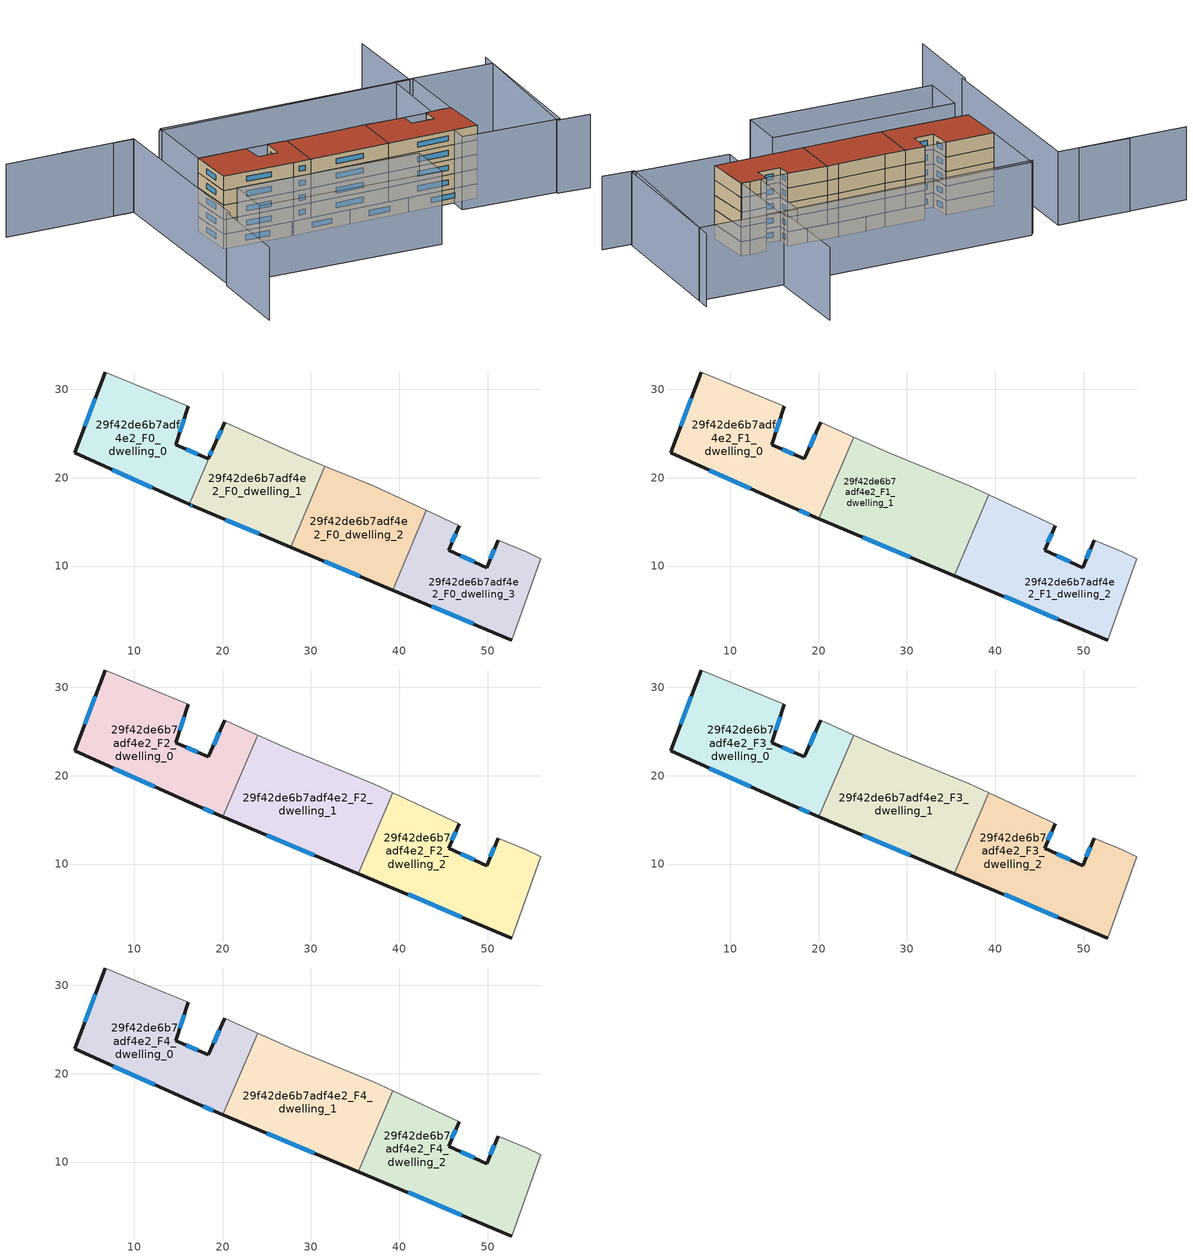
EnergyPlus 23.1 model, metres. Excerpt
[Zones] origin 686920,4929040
29f42de6b7adf4e2_F0_dwelling_0
 floor ground (EU_floor_Construction): 16.12,28.1 14.7,23.73 18.37,22.12 18.98,23.47 16.24,16.96 3.27,22.82 6.74,31.96 z0
 wall outside (EU_wall_Construction): 18.37,22.12 14.7,23.73 16.12,28.1 / 18.37,22.12 18.98,23.47 / 6.74,31.96 3.27,22.82 16.24,16.96 z0:3
 wall adiabatic (EU_wall_Construction): 16.12,28.1 6.74,31.96 z0:3
 wall to 29f42de6b7adf4e2_F0_dwelling_1 (EU_wall_Construction): 16.24,16.96 18.98,23.47 z0:3
 window (EU_Window_Construction): 15.16,25.15 15.66,26.68 / 17.18,22.64 15.89,23.21 / 18.57,22.56 18.78,23.03 / 7.49,20.91 12.02,18.87 / 5.61,28.99 4.4,25.79 z0.98:2.02
29f42de6b7adf4e2_F0_dwelling_1
 floor ground (EU_floor_Construction): 31.59,21.31 27.73,12.13 16.72,16.75 16.24,16.96 18.98,23.47 20.23,26.26 27.94,22.81 z0
 wall outside (EU_wall_Construction): 20.23,26.26 18.98,23.47 / 16.24,16.96 16.72,16.75 27.73,12.13 z0:3
 wall adiabatic (EU_wall_Construction): 31.59,21.31 27.94,22.81 20.23,26.26 z0:3
 wall to 29f42de6b7adf4e2_F0_dwelling_2 (EU_wall_Construction): 27.73,12.13 31.59,21.31 z0:3
 window (EU_Window_Construction): 19.82,25.35 19.39,24.38 / 20.3,15.25 24.15,13.63 / 16.4,16.89 16.57,16.82 z0.98:2.02
29f42de6b7adf4e2_F0_dwelling_2
 floor ground (EU_floor_Construction): 43.07,16.29 39.28,7.28 27.73,12.13 31.59,21.31 37.07,19.07 z0
 wall outside (EU_wall_Construction): 27.73,12.13 39.28,7.28 z0:3
 wall adiabatic (EU_wall_Construction): 43.07,16.29 37.07,19.07 31.59,21.31 z0:3
 wall to 29f42de6b7adf4e2_F0_dwelling_3 (EU_wall_Construction): 39.28,7.28 43.07,16.29 z0:3
 window (EU_Window_Construction): 31.49,10.55 35.53,8.85 z0.98:2.02
29f42de6b7adf4e2_F0_dwelling_3
 floor ground (EU_floor_Construction): 54.36,11.64 56.01,10.85 52.74,1.63 39.28,7.28 43.07,16.29 46.77,14.58 45.57,11.8 49.88,9.82 51.18,12.93 z0
 wall outside (EU_wall_Construction): 51.18,12.93 49.88,9.82 45.57,11.8 46.77,14.58 / 39.28,7.28 52.74,1.63 z0:3
 wall adiabatic (EU_wall_Construction): 52.74,1.63 56.01,10.85 54.36,11.64 51.18,12.93 / 46.77,14.58 43.07,16.29 z0:3
 window (EU_Window_Construction): 45.96,12.7 46.38,13.67 / 48.48,10.46 46.97,11.16 / 50.76,11.92 50.3,10.83 / 43.66,5.44 48.36,3.47 z0.98:2.02
29f42de6b7adf4e2_F1_dwelling_0
 floor to 29f42de6b7adf4e2_F0_dwelling_0 (EU_floor_Construction): 16.12,28.1 14.7,23.73 18.37,22.12 18.97,23.46 16.24,16.96 3.27,22.82 6.74,31.96 z3
 floor to 29f42de6b7adf4e2_F0_dwelling_1 (EU_floor_Construction): 23.97,24.58 20.01,15.37 16.72,16.75 16.24,16.96 18.97,23.46 20.23,26.26 z3
 wall outside (EU_wall_Construction): 20.23,26.26 18.37,22.12 14.7,23.73 16.12,28.1 / 6.74,31.96 3.27,22.82 16.72,16.75 20.01,15.37 z3:6
 wall adiabatic (EU_wall_Construction): 16.12,28.1 6.74,31.96 / 23.97,24.58 20.23,26.26 z3:6
 wall to 29f42de6b7adf4e2_F1_dwelling_1 (EU_wall_Construction): 20.01,15.37 23.97,24.58 z3:6
 window (EU_Window_Construction): 15.16,25.15 15.66,26.68 / 17.18,22.64 15.89,23.21 / 19.63,24.91 18.97,23.47 / 17.79,16.3 18.94,15.82 / 7.64,20.84 12.35,18.72 / 5.61,28.99 4.4,25.79 z3.98:5.02
29f42de6b7adf4e2_F1_dwelling_1
 floor to 29f42de6b7adf4e2_F0_dwelling_1 (EU_floor_Construction): 31.59,21.31 27.73,12.13 20.01,15.37 23.97,24.58 27.94,22.81 z3
 floor to 29f42de6b7adf4e2_F0_dwelling_2 (EU_floor_Construction): 37.07,19.07 39.28,18.04 35.36,8.92 27.73,12.13 31.59,21.31 z3
 wall outside (EU_wall_Construction): 20.01,15.37 35.36,8.92 z3:6
 wall adiabatic (EU_wall_Construction): 39.28,18.04 37.07,19.07 27.94,22.81 23.97,24.58 z3:6
 wall to 29f42de6b7adf4e2_F1_dwelling_2 (EU_wall_Construction): 35.36,8.92 39.28,18.04 z3:6
 window (EU_Window_Construction): 25,13.27 30.37,11.02 z3.98:5.02
29f42de6b7adf4e2_F1_dwelling_2
 floor to 29f42de6b7adf4e2_F0_dwelling_2 (EU_floor_Construction): 43.07,16.29 39.28,7.28 35.36,8.92 39.28,18.04 z3
 floor to 29f42de6b7adf4e2_F0_dwelling_3 (EU_floor_Construction): 54.36,11.64 56.01,10.85 52.74,1.63 39.28,7.28 43.07,16.29 46.77,14.58 45.57,11.8 49.88,9.82 51.18,12.93 z3
 wall outside (EU_wall_Construction): 51.18,12.93 49.88,9.82 45.57,11.8 46.77,14.58 / 35.36,8.92 52.74,1.63 z3:6
 wall adiabatic (EU_wall_Construction): 52.74,1.63 56.01,10.85 54.36,11.64 51.18,12.93 / 46.77,14.58 39.28,18.04 z3:6
 window (EU_Window_Construction): 45.96,12.7 46.38,13.67 / 48.48,10.46 46.97,11.16 / 50.76,11.92 50.3,10.83 / 41.01,6.55 47.09,4 z3.98:5.02
29f42de6b7adf4e2_F2_dwelling_0
 floor to 29f42de6b7adf4e2_F1_dwelling_0 (EU_floor_Construction): 20.23,26.26 23.97,24.58 20.01,15.37 16.72,16.75 3.27,22.82 6.74,31.96 16.12,28.1 14.7,23.73 18.37,22.12 z6
 wall outside (EU_wall_Construction): 20.23,26.26 18.37,22.12 14.7,23.73 16.12,28.1 / 6.74,31.96 3.27,22.82 16.72,16.75 20.01,15.37 z6:9
 wall adiabatic (EU_wall_Construction): 16.12,28.1 6.74,31.96 / 23.97,24.58 20.23,26.26 z6:9
 wall to 29f42de6b7adf4e2_F2_dwelling_1 (EU_wall_Construction): 20.01,15.37 23.97,24.58 z6:9
 window (EU_Window_Construction): 15.16,25.15 15.66,26.68 / 17.18,22.64 15.89,23.21 / 19.63,24.91 18.97,23.47 / 17.79,16.3 18.94,15.82 / 7.64,20.84 12.35,18.72 / 5.61,28.99 4.4,25.79 z6.98:8.02
29f42de6b7adf4e2_F2_dwelling_1
 floor to 29f42de6b7adf4e2_F1_dwelling_1 (EU_floor_Construction): 37.07,19.07 39.28,18.04 35.36,8.92 20.01,15.37 23.97,24.58 27.94,22.81 z6
 wall outside (EU_wall_Construction): 20.01,15.37 35.36,8.92 z6:9
 wall adiabatic (EU_wall_Construction): 39.28,18.04 37.07,19.07 27.94,22.81 23.97,24.58 z6:9
 wall to 29f42de6b7adf4e2_F2_dwelling_2 (EU_wall_Construction): 35.36,8.92 39.28,18.04 z6:9
 window (EU_Window_Construction): 25,13.27 30.37,11.02 z6.98:8.02
29f42de6b7adf4e2_F2_dwelling_2
 floor to 29f42de6b7adf4e2_F1_dwelling_2 (EU_floor_Construction): 54.36,11.64 56.01,10.85 52.74,1.63 35.36,8.92 39.28,18.04 46.77,14.58 45.57,11.8 49.88,9.82 51.18,12.93 z6
 wall outside (EU_wall_Construction): 51.18,12.93 49.88,9.82 45.57,11.8 46.77,14.58 / 35.36,8.92 52.74,1.63 z6:9
 wall adiabatic (EU_wall_Construction): 52.74,1.63 56.01,10.85 54.36,11.64 51.18,12.93 / 46.77,14.58 39.28,18.04 z6:9
 window (EU_Window_Construction): 45.96,12.7 46.38,13.67 / 48.48,10.46 46.97,11.16 / 50.76,11.92 50.3,10.83 / 41.01,6.55 47.09,4 z6.98:8.02
29f42de6b7adf4e2_F3_dwelling_0
 floor to 29f42de6b7adf4e2_F2_dwelling_0 (EU_floor_Construction): 20.23,26.26 23.97,24.58 20.01,15.37 16.72,16.75 3.27,22.82 6.74,31.96 16.12,28.1 14.7,23.73 18.37,22.12 z9
 wall outside (EU_wall_Construction): 20.23,26.26 18.37,22.12 14.7,23.73 16.12,28.1 / 6.74,31.96 3.27,22.82 16.72,16.75 20.01,15.37 z9:12
 wall adiabatic (EU_wall_Construction): 16.12,28.1 6.74,31.96 / 23.97,24.58 20.23,26.26 z9:12
 wall to 29f42de6b7adf4e2_F3_dwelling_1 (EU_wall_Construction): 20.01,15.37 23.97,24.58 z9:12
 window (EU_Window_Construction): 15.16,25.15 15.66,26.68 / 17.18,22.64 15.89,23.21 / 19.63,24.91 18.97,23.47 / 17.79,16.3 18.94,15.82 / 7.64,20.84 12.35,18.72 / 5.61,28.99 4.4,25.79 z9.98:11.02
29f42de6b7adf4e2_F3_dwelling_1
 floor to 29f42de6b7adf4e2_F2_dwelling_1 (EU_floor_Construction): 37.07,19.07 39.28,18.04 35.36,8.92 20.01,15.37 23.97,24.58 27.94,22.81 z9
 wall outside (EU_wall_Construction): 20.01,15.37 35.36,8.92 z9:12
 wall adiabatic (EU_wall_Construction): 39.28,18.04 37.07,19.07 27.94,22.81 23.97,24.58 z9:12
 wall to 29f42de6b7adf4e2_F3_dwelling_2 (EU_wall_Construction): 35.36,8.92 39.28,18.04 z9:12
 window (EU_Window_Construction): 25,13.27 30.37,11.02 z9.98:11.02
29f42de6b7adf4e2_F3_dwelling_2
 floor to 29f42de6b7adf4e2_F2_dwelling_2 (EU_floor_Construction): 54.36,11.64 56.01,10.85 52.74,1.63 35.36,8.92 39.28,18.04 46.77,14.58 45.57,11.8 49.88,9.82 51.18,12.93 z9
 wall outside (EU_wall_Construction): 51.18,12.93 49.88,9.82 45.57,11.8 46.77,14.58 / 35.36,8.92 52.74,1.63 z9:12
 wall adiabatic (EU_wall_Construction): 52.74,1.63 56.01,10.85 54.36,11.64 51.18,12.93 / 46.77,14.58 39.28,18.04 z9:12
 window (EU_Window_Construction): 45.96,12.7 46.38,13.67 / 48.48,10.46 46.97,11.16 / 50.76,11.92 50.3,10.83 / 41.01,6.55 47.09,4 z9.98:11.02
29f42de6b7adf4e2_F4_dwelling_0
 floor to 29f42de6b7adf4e2_F3_dwelling_0 (EU_floor_Construction): 20.23,26.26 23.97,24.58 20.01,15.37 16.72,16.75 3.27,22.82 6.74,31.96 16.12,28.1 14.7,23.73 18.37,22.12 z12
 wall outside (EU_wall_Construction): 20.23,26.26 18.37,22.12 14.7,23.73 16.12,28.1 / 6.74,31.96 3.27,22.82 16.72,16.75 20.01,15.37 z12:15
 wall adiabatic (EU_wall_Construction): 16.12,28.1 6.74,31.96 / 23.97,24.58 20.23,26.26 z12:15
 wall to 29f42de6b7adf4e2_F4_dwelling_1 (EU_wall_Construction): 20.01,15.37 23.97,24.58 z12:15
 window (EU_Window_Construction): 15.16,25.15 15.66,26.68 / 17.18,22.64 15.89,23.21 / 19.63,24.91 18.97,23.47 / 17.79,16.3 18.94,15.82 / 7.64,20.84 12.35,18.72 / 5.61,28.99 4.4,25.79 z12.98:14.02
 roof outside (EU_roof_Construction): 20.01,15.37 23.97,24.58 20.23,26.26 18.37,22.12 14.7,23.73 16.12,28.1 6.74,31.96 3.27,22.82 16.72,16.75 z15
29f42de6b7adf4e2_F4_dwelling_1
 floor to 29f42de6b7adf4e2_F3_dwelling_1 (EU_floor_Construction): 37.07,19.07 39.28,18.04 35.36,8.92 20.01,15.37 23.97,24.58 27.94,22.81 z12
 wall outside (EU_wall_Construction): 20.01,15.37 35.36,8.92 z12:15
 wall adiabatic (EU_wall_Construction): 39.28,18.04 37.07,19.07 27.94,22.81 23.97,24.58 z12:15
 wall to 29f42de6b7adf4e2_F4_dwelling_2 (EU_wall_Construction): 35.36,8.92 39.28,18.04 z12:15
 window (EU_Window_Construction): 25,13.27 30.37,11.02 z12.98:14.02
 roof outside (EU_roof_Construction): 35.36,8.92 39.28,18.04 37.07,19.07 27.94,22.81 23.97,24.58 20.01,15.37 z15
29f42de6b7adf4e2_F4_dwelling_2
 floor to 29f42de6b7adf4e2_F3_dwelling_2 (EU_floor_Construction): 54.36,11.64 56.01,10.85 52.74,1.63 35.36,8.92 39.28,18.04 46.77,14.58 45.57,11.8 49.88,9.82 51.18,12.93 z12
 wall outside (EU_wall_Construction): 51.18,12.93 49.88,9.82 45.57,11.8 46.77,14.58 / 35.36,8.92 52.74,1.63 z12:15
 wall adiabatic (EU_wall_Construction): 52.74,1.63 56.01,10.85 54.36,11.64 51.18,12.93 / 46.77,14.58 39.28,18.04 z12:15
 window (EU_Window_Construction): 45.96,12.7 46.38,13.67 / 48.48,10.46 46.97,11.16 / 50.76,11.92 50.3,10.83 / 41.01,6.55 47.09,4 z12.98:14.02
 roof outside (EU_roof_Construction): 52.74,1.63 56.01,10.85 54.36,11.64 51.18,12.93 49.88,9.82 45.57,11.8 46.77,14.58 39.28,18.04 35.36,8.92 z15
shading: 70.32,-11.49 64.25,-8.46 / 64.25,-8.46 79.11,21.34 / -10.02,11.13 -17.7,-5.71 / -18.72,58.09 6.18,47.31 / 6.18,47.31 -9.71,10.58 / 69.07,43.46 61.39,25.41 / 61.39,25.41 12.36,46.27 / 6,47.31 -7.63,53.49 / 31.33,-7.38 -3.42,8.44 / -3.42,8.44 0.61,17.29 / 0.61,17.29 35.36,1.46 / 35.36,1.46 31.33,-7.38 / 77.65,18.42 65.25,-8.41 / 65.25,-8.41 46.6,0.21 / 46.6,0.21 59,27.04 / 59,27.04 77.65,18.42 / 55.91,10.61 6.74,31.96 / 6.74,31.96 13.13,46.68 / 13.13,46.68 62.3,25.33 / 62.3,25.33 55.91,10.61 z0:15
[Building]
EU S2 Campaign: North Axis=0; Terrain=City; Solar Distribution=FullExterior
[Site:Location]
Bologna: Latitude=44.5; Longitude=11.25; Time Zone=1; Elevation=37
[SizingPeriod:WeatherFileDays]
AnnualSizingPeriod: Begin Month=1; Begin Day of Month=1; End Month=12; End Day of Month=31; Day of Week for Start Day=Monday; Use Weather File Daylight Saving Period=No; Use Weather File Rain and Snow Indicators=No
[MATERIAL]
EU_InternalMass_Material: Roughness=MediumRough; Thickness=0.1; Conductivity=1; Density=1800; Specific Heat=900; Thermal Absorptance=0.9; Solar Absorptance=0.7; Visible Absorptance=0.7
[MATERIAL:NOMASS] Roughness=MediumRough; Thermal Absorptance=0.9; Solar Absorptance=0.7; Visible Absorptance=0.7
Name | Thermal Resistance
EU_wall_NoMass | 0.905828
EU_roof_NoMass | 0.37593
EU_floor_NoMass | 0.67114
[WINDOWMATERIAL:SIMPLEGLAZINGSYSTEM]
EU_Window_SimpleGlazing: UFactor=4.52486; Solar Heat Gain Coefficient=0.85; Visible Transmittance=0.85
[CONSTRUCTION]
EU_wall_Construction: EU_wall_NoMass
EU_roof_Construction: EU_roof_NoMass
EU_floor_Construction: EU_floor_NoMass
EU_InternalMass_Construction: EU_InternalMass_Material
EU_Window_Construction: EU_Window_SimpleGlazing
[ZONE] Type=1; Multiplier=1; Ceiling Height=autocalculate; Floor Area=autocalculate; Part of Total Floor Area=Yes
Name | Volume
29f42de6b7adf4e2_F0_dwelling_0; 29f42de6b7adf4e2_F0_dwelling_2 | 373.666
29f42de6b7adf4e2_F1_dwelling_0 | 498.204
29f42de6b7adf4e2_F2_dwelling_0; 29f42de6b7adf4e2_F3_dwelling_0; 29f42de6b7adf4e2_F4_dwelling_0 | 498.207
29f42de6b7adf4e2_F0_dwelling_1 | 373.69
29f42de6b7adf4e2_F1_dwelling_1 | 498.233
29f42de6b7adf4e2_F2_dwelling_1; 29f42de6b7adf4e2_F3_dwelling_1; 29f42de6b7adf4e2_F4_dwelling_1 | 498.232
29f42de6b7adf4e2_F1_dwelling_2 | 498.224
29f42de6b7adf4e2_F2_dwelling_2; 29f42de6b7adf4e2_F3_dwelling_2; 29f42de6b7adf4e2_F4_dwelling_2 | 498.225
29f42de6b7adf4e2_F0_dwelling_3 | 373.682
[INTERNALMASS] Construction=EU_InternalMass_Construction
Name | Zone or ZoneList | Surface Area
29f42de6b7adf4e2_F0_dwelling_0_EU_InternalMass | 29f42de6b7adf4e2_F0_dwelling_0 | 124.555
29f42de6b7adf4e2_F0_dwelling_1_EU_InternalMass | 29f42de6b7adf4e2_F0_dwelling_1 | 124.564
29f42de6b7adf4e2_F0_dwelling_2_EU_InternalMass | 29f42de6b7adf4e2_F0_dwelling_2 | 124.555
29f42de6b7adf4e2_F0_dwelling_3_EU_InternalMass | 29f42de6b7adf4e2_F0_dwelling_3 | 124.561
29f42de6b7adf4e2_F1_dwelling_0_EU_InternalMass | 29f42de6b7adf4e2_F1_dwelling_0 | 166.069
29f42de6b7adf4e2_F1_dwelling_1_EU_InternalMass | 29f42de6b7adf4e2_F1_dwelling_1 | 166.078
29f42de6b7adf4e2_F1_dwelling_2_EU_InternalMass | 29f42de6b7adf4e2_F1_dwelling_2 | 166.075
29f42de6b7adf4e2_F2_dwelling_0_EU_InternalMass | 29f42de6b7adf4e2_F2_dwelling_0 | 166.069
29f42de6b7adf4e2_F2_dwelling_1_EU_InternalMass | 29f42de6b7adf4e2_F2_dwelling_1 | 166.078
29f42de6b7adf4e2_F2_dwelling_2_EU_InternalMass | 29f42de6b7adf4e2_F2_dwelling_2 | 166.075
29f42de6b7adf4e2_F3_dwelling_0_EU_InternalMass | 29f42de6b7adf4e2_F3_dwelling_0 | 166.069
29f42de6b7adf4e2_F3_dwelling_1_EU_InternalMass | 29f42de6b7adf4e2_F3_dwelling_1 | 166.078
29f42de6b7adf4e2_F3_dwelling_2_EU_InternalMass | 29f42de6b7adf4e2_F3_dwelling_2 | 166.075
29f42de6b7adf4e2_F4_dwelling_0_EU_InternalMass | 29f42de6b7adf4e2_F4_dwelling_0 | 166.069
29f42de6b7adf4e2_F4_dwelling_1_EU_InternalMass | 29f42de6b7adf4e2_F4_dwelling_1 | 166.078
29f42de6b7adf4e2_F4_dwelling_2_EU_InternalMass | 29f42de6b7adf4e2_F4_dwelling_2 | 166.075
[OTHEREQUIPMENT] Fuel Type=Electricity; Design Level Calculation Method=Watts/Area; Power per Zone Floor Area=1; Fraction Latent=0; Fraction Radiant=0; Fraction Lost=0; Carbon Dioxide Generation Rate=0; EndUse Subcategory=EU_Step8_InternalGains
Name | Zone or ZoneList or Space or SpaceList | Schedule
EU_Step8_InternalGain_29f42de6b7adf4e2_F0_dwelling_0_f000 | 29f42de6b7adf4e2_F0_dwelling_0 | EU_Step8_GainSchedule_29f42de6b7adf4e2_F0_dwelling_0_f000
EU_Step8_InternalGain_29f42de6b7adf4e2_F0_dwelling_1_f000 | 29f42de6b7adf4e2_F0_dwelling_1 | EU_Step8_GainSchedule_29f42de6b7adf4e2_F0_dwelling_1_f000
EU_Step8_InternalGain_29f42de6b7adf4e2_F0_dwelling_2_f000 | 29f42de6b7adf4e2_F0_dwelling_2 | EU_Step8_GainSchedule_29f42de6b7adf4e2_F0_dwelling_2_f000
EU_Step8_InternalGain_29f42de6b7adf4e2_F0_dwelling_3_f000 | 29f42de6b7adf4e2_F0_dwelling_3 | EU_Step8_GainSchedule_29f42de6b7adf4e2_F0_dwelling_3_f000
EU_Step8_InternalGain_29f42de6b7adf4e2_F1_dwelling_0_f000 | 29f42de6b7adf4e2_F1_dwelling_0 | EU_Step8_GainSchedule_29f42de6b7adf4e2_F1_dwelling_0_f000
EU_Step8_InternalGain_29f42de6b7adf4e2_F1_dwelling_1_f000 | 29f42de6b7adf4e2_F1_dwelling_1 | EU_Step8_GainSchedule_29f42de6b7adf4e2_F1_dwelling_1_f000
EU_Step8_InternalGain_29f42de6b7adf4e2_F1_dwelling_2_f000 | 29f42de6b7adf4e2_F1_dwelling_2 | EU_Step8_GainSchedule_29f42de6b7adf4e2_F1_dwelling_2_f000
EU_Step8_InternalGain_29f42de6b7adf4e2_F2_dwelling_0_f000 | 29f42de6b7adf4e2_F2_dwelling_0 | EU_Step8_GainSchedule_29f42de6b7adf4e2_F2_dwelling_0_f000
EU_Step8_InternalGain_29f42de6b7adf4e2_F2_dwelling_1_f000 | 29f42de6b7adf4e2_F2_dwelling_1 | EU_Step8_GainSchedule_29f42de6b7adf4e2_F2_dwelling_1_f000
EU_Step8_InternalGain_29f42de6b7adf4e2_F2_dwelling_2_f000 | 29f42de6b7adf4e2_F2_dwelling_2 | EU_Step8_GainSchedule_29f42de6b7adf4e2_F2_dwelling_2_f000
EU_Step8_InternalGain_29f42de6b7adf4e2_F3_dwelling_0_f000 | 29f42de6b7adf4e2_F3_dwelling_0 | EU_Step8_GainSchedule_29f42de6b7adf4e2_F3_dwelling_0_f000
EU_Step8_InternalGain_29f42de6b7adf4e2_F3_dwelling_1_f000 | 29f42de6b7adf4e2_F3_dwelling_1 | EU_Step8_GainSchedule_29f42de6b7adf4e2_F3_dwelling_1_f000
EU_Step8_InternalGain_29f42de6b7adf4e2_F3_dwelling_2_f000 | 29f42de6b7adf4e2_F3_dwelling_2 | EU_Step8_GainSchedule_29f42de6b7adf4e2_F3_dwelling_2_f000
EU_Step8_InternalGain_29f42de6b7adf4e2_F4_dwelling_0_f000 | 29f42de6b7adf4e2_F4_dwelling_0 | EU_Step8_GainSchedule_29f42de6b7adf4e2_F4_dwelling_0_f000
EU_Step8_InternalGain_29f42de6b7adf4e2_F4_dwelling_1_f000 | 29f42de6b7adf4e2_F4_dwelling_1 | EU_Step8_GainSchedule_29f42de6b7adf4e2_F4_dwelling_1_f000
EU_Step8_InternalGain_29f42de6b7adf4e2_F4_dwelling_2_f000 | 29f42de6b7adf4e2_F4_dwelling_2 | EU_Step8_GainSchedule_29f42de6b7adf4e2_F4_dwelling_2_f000
[ZONEVENTILATION:DESIGNFLOWRATE] Schedule=EU_AlwaysOn; Design Flow Rate Calculation Method=AirChanges/Hour; Air Changes per Hour=0.73129; Ventilation Type=Natural; Fan Pressure Rise=0; Fan Total Efficiency=1; Constant Term Coefficient=1; Temperature Term Coefficient=0; Velocity Term Coefficient=0; Velocity Squared Term Coefficient=0; Minimum Indoor Temperature=-100; Maximum Indoor Temperature=100; Delta Temperature=-100; Minimum Outdoor Temperature=-100; Maximum Outdoor Temperature=100; Maximum Wind Speed=40
Name | Zone or ZoneList or Space or SpaceList
EU_ConstantAir_29f42de6b7adf4e2_F0_dwelling_0 | 29f42de6b7adf4e2_F0_dwelling_0
EU_ConstantAir_29f42de6b7adf4e2_F0_dwelling_1 | 29f42de6b7adf4e2_F0_dwelling_1
EU_ConstantAir_29f42de6b7adf4e2_F0_dwelling_2 | 29f42de6b7adf4e2_F0_dwelling_2
EU_ConstantAir_29f42de6b7adf4e2_F0_dwelling_3 | 29f42de6b7adf4e2_F0_dwelling_3
EU_ConstantAir_29f42de6b7adf4e2_F1_dwelling_0 | 29f42de6b7adf4e2_F1_dwelling_0
EU_ConstantAir_29f42de6b7adf4e2_F1_dwelling_1 | 29f42de6b7adf4e2_F1_dwelling_1
EU_ConstantAir_29f42de6b7adf4e2_F1_dwelling_2 | 29f42de6b7adf4e2_F1_dwelling_2
EU_ConstantAir_29f42de6b7adf4e2_F2_dwelling_0 | 29f42de6b7adf4e2_F2_dwelling_0
EU_ConstantAir_29f42de6b7adf4e2_F2_dwelling_1 | 29f42de6b7adf4e2_F2_dwelling_1
EU_ConstantAir_29f42de6b7adf4e2_F2_dwelling_2 | 29f42de6b7adf4e2_F2_dwelling_2
EU_ConstantAir_29f42de6b7adf4e2_F3_dwelling_0 | 29f42de6b7adf4e2_F3_dwelling_0
EU_ConstantAir_29f42de6b7adf4e2_F3_dwelling_1 | 29f42de6b7adf4e2_F3_dwelling_1
EU_ConstantAir_29f42de6b7adf4e2_F3_dwelling_2 | 29f42de6b7adf4e2_F3_dwelling_2
EU_ConstantAir_29f42de6b7adf4e2_F4_dwelling_0 | 29f42de6b7adf4e2_F4_dwelling_0
EU_ConstantAir_29f42de6b7adf4e2_F4_dwelling_1 | 29f42de6b7adf4e2_F4_dwelling_1
EU_ConstantAir_29f42de6b7adf4e2_F4_dwelling_2 | 29f42de6b7adf4e2_F4_dwelling_2
[HVACTEMPLATE:THERMOSTAT] Constant Heating Setpoint=20; Constant Cooling Setpoint=50
EU_HeatOnly_29f42de6b7adf4e2_F0_dwelling_0; EU_HeatOnly_29f42de6b7adf4e2_F0_dwelling_1; EU_HeatOnly_29f42de6b7adf4e2_F0_dwelling_2; EU_HeatOnly_29f42de6b7adf4e2_F0_dwelling_3; EU_HeatOnly_29f42de6b7adf4e2_F1_dwelling_0; EU_HeatOnly_29f42de6b7adf4e2_F1_dwelling_1; EU_HeatOnly_29f42de6b7adf4e2_F1_dwelling_2; EU_HeatOnly_29f42de6b7adf4e2_F2_dwelling_0; EU_HeatOnly_29f42de6b7adf4e2_F2_dwelling_1; EU_HeatOnly_29f42de6b7adf4e2_F2_dwelling_2; EU_HeatOnly_29f42de6b7adf4e2_F3_dwelling_0; EU_HeatOnly_29f42de6b7adf4e2_F3_dwelling_1; EU_HeatOnly_29f42de6b7adf4e2_F3_dwelling_2; EU_HeatOnly_29f42de6b7adf4e2_F4_dwelling_0; EU_HeatOnly_29f42de6b7adf4e2_F4_dwelling_1; EU_HeatOnly_29f42de6b7adf4e2_F4_dwelling_2
[HVACTEMPLATE:ZONE:IDEALLOADSAIRSYSTEM] System Availability Schedule=EU_AlwaysOn; Maximum Heating Supply Air Temperature=50; Minimum Cooling Supply Air Temperature=13; Maximum Heating Supply Air Humidity Ratio=0.0156; Minimum Cooling Supply Air Humidity Ratio=0.0077; Heating Limit=NoLimit; Cooling Limit=NoLimit; Heating Availability Schedule=EU_AlwaysOn; Cooling Availability Schedule=EU_CoolingOff; Dehumidification Control Type=ConstantSensibleHeatRatio; Cooling Sensible Heat Ratio=0.7; Dehumidification Setpoint=60; Humidification Control Type=None; Humidification Setpoint=30; Outdoor Air Method=None; Outdoor Air Flow Rate per Person=0.00944; Outdoor Air Flow Rate per Zone Floor Area=0; Outdoor Air Flow Rate per Zone=0; Demand Controlled Ventilation Type=None; Outdoor Air Economizer Type=NoEconomizer; Heat Recovery Type=None; Sensible Heat Recovery Effectiveness=0.7; Latent Heat Recovery Effectiveness=0.65
Name | Template Thermostat
29f42de6b7adf4e2_F0_dwelling_0 | EU_HeatOnly_29f42de6b7adf4e2_F0_dwelling_0
29f42de6b7adf4e2_F0_dwelling_1 | EU_HeatOnly_29f42de6b7adf4e2_F0_dwelling_1
29f42de6b7adf4e2_F0_dwelling_2 | EU_HeatOnly_29f42de6b7adf4e2_F0_dwelling_2
29f42de6b7adf4e2_F0_dwelling_3 | EU_HeatOnly_29f42de6b7adf4e2_F0_dwelling_3
29f42de6b7adf4e2_F1_dwelling_0 | EU_HeatOnly_29f42de6b7adf4e2_F1_dwelling_0
29f42de6b7adf4e2_F1_dwelling_1 | EU_HeatOnly_29f42de6b7adf4e2_F1_dwelling_1
29f42de6b7adf4e2_F1_dwelling_2 | EU_HeatOnly_29f42de6b7adf4e2_F1_dwelling_2
29f42de6b7adf4e2_F2_dwelling_0 | EU_HeatOnly_29f42de6b7adf4e2_F2_dwelling_0
29f42de6b7adf4e2_F2_dwelling_1 | EU_HeatOnly_29f42de6b7adf4e2_F2_dwelling_1
29f42de6b7adf4e2_F2_dwelling_2 | EU_HeatOnly_29f42de6b7adf4e2_F2_dwelling_2
29f42de6b7adf4e2_F3_dwelling_0 | EU_HeatOnly_29f42de6b7adf4e2_F3_dwelling_0
29f42de6b7adf4e2_F3_dwelling_1 | EU_HeatOnly_29f42de6b7adf4e2_F3_dwelling_1
29f42de6b7adf4e2_F3_dwelling_2 | EU_HeatOnly_29f42de6b7adf4e2_F3_dwelling_2
29f42de6b7adf4e2_F4_dwelling_0 | EU_HeatOnly_29f42de6b7adf4e2_F4_dwelling_0
29f42de6b7adf4e2_F4_dwelling_1 | EU_HeatOnly_29f42de6b7adf4e2_F4_dwelling_1
29f42de6b7adf4e2_F4_dwelling_2 | EU_HeatOnly_29f42de6b7adf4e2_F4_dwelling_2
[SIZING:ZONE] Zone Cooling Design Supply Air Temperature Input Method=SupplyAirTemperature; Zone Cooling Design Supply Air Temperature=13; Zone Heating Design Supply Air Temperature Input Method=SupplyAirTemperature; Zone Heating Design Supply Air Temperature=50; Zone Cooling Design Supply Air Humidity Ratio=0.008; Zone Heating Design Supply Air Humidity Ratio=0.008; Cooling Design Air Flow Method=DesignDay; Cooling Design Air Flow Rate=0; Cooling Minimum Air Flow per Zone Floor Area=0.000762; Cooling Minimum Air Flow=0; Cooling Minimum Air Flow Fraction=0.2; Heating Design Air Flow Method=DesignDay; Heating Design Air Flow Rate=0; Heating Maximum Air Flow per Zone Floor Area=0.002032; Heating Maximum Air Flow=0.141576; Heating Maximum Air Flow Fraction=0.3; Account for Dedicated Outdoor Air System=No; Dedicated Outdoor Air System Control Strategy=NeutralSupplyAir; Dedicated Outdoor Air Low Setpoint Temperature for Design=autosize; Dedicated Outdoor Air High Setpoint Temperature for Design=autosize; Zone Load Sizing Method=Sensible Load Only No Latent Load; Zone Latent Cooling Design Supply Air Humidity Ratio Input Method=HumidityRatioDifference; Zone Cooling Design Supply Air Humidity Ratio Difference=0.005; Zone Latent Heating Design Supply Air Humidity Ratio Input Method=HumidityRatioDifference; Zone Humidification Design Supply Air Humidity Ratio Difference=0.005
29f42de6b7adf4e2_F0_dwelling_0; 29f42de6b7adf4e2_F0_dwelling_1; 29f42de6b7adf4e2_F0_dwelling_2; 29f42de6b7adf4e2_F0_dwelling_3; 29f42de6b7adf4e2_F1_dwelling_0; 29f42de6b7adf4e2_F1_dwelling_1; 29f42de6b7adf4e2_F1_dwelling_2; 29f42de6b7adf4e2_F2_dwelling_0; 29f42de6b7adf4e2_F2_dwelling_1; 29f42de6b7adf4e2_F2_dwelling_2; 29f42de6b7adf4e2_F3_dwelling_0; 29f42de6b7adf4e2_F3_dwelling_1; 29f42de6b7adf4e2_F3_dwelling_2; 29f42de6b7adf4e2_F4_dwelling_0; 29f42de6b7adf4e2_F4_dwelling_1; 29f42de6b7adf4e2_F4_dwelling_2
[SCHEDULE:CONSTANT]
Name | Hourly Value
EU_AlwaysOn | 1
EU_CoolingOff | 0
[SCHEDULE:FILE] Column Number=1; Rows to Skip at Top=0; Number of Hours of Data=8760; Column Separator=Comma; Interpolate to Timestep=No; Minutes per Item=60; Adjust Schedule for Daylight Savings=Yes
Name | File
EU_Step8_GainSchedule_29f42de6b7adf4e2_F0_dwelling_0_f000 | ../../schedules/29f42de6b7adf4e2/29f42de6b7adf4e2_F0_dwelling_0_f000_gain.csv
EU_Step8_GainSchedule_29f42de6b7adf4e2_F0_dwelling_1_f000 | ../../schedules/29f42de6b7adf4e2/29f42de6b7adf4e2_F0_dwelling_1_f000_gain.csv
EU_Step8_GainSchedule_29f42de6b7adf4e2_F0_dwelling_2_f000 | ../../schedules/29f42de6b7adf4e2/29f42de6b7adf4e2_F0_dwelling_2_f000_gain.csv
EU_Step8_GainSchedule_29f42de6b7adf4e2_F0_dwelling_3_f000 | ../../schedules/29f42de6b7adf4e2/29f42de6b7adf4e2_F0_dwelling_3_f000_gain.csv
EU_Step8_GainSchedule_29f42de6b7adf4e2_F1_dwelling_0_f000 | ../../schedules/29f42de6b7adf4e2/29f42de6b7adf4e2_F1_dwelling_0_f000_gain.csv
EU_Step8_GainSchedule_29f42de6b7adf4e2_F1_dwelling_1_f000 | ../../schedules/29f42de6b7adf4e2/29f42de6b7adf4e2_F1_dwelling_1_f000_gain.csv
EU_Step8_GainSchedule_29f42de6b7adf4e2_F1_dwelling_2_f000 | ../../schedules/29f42de6b7adf4e2/29f42de6b7adf4e2_F1_dwelling_2_f000_gain.csv
EU_Step8_GainSchedule_29f42de6b7adf4e2_F2_dwelling_0_f000 | ../../schedules/29f42de6b7adf4e2/29f42de6b7adf4e2_F2_dwelling_0_f000_gain.csv
EU_Step8_GainSchedule_29f42de6b7adf4e2_F2_dwelling_1_f000 | ../../schedules/29f42de6b7adf4e2/29f42de6b7adf4e2_F2_dwelling_1_f000_gain.csv
EU_Step8_GainSchedule_29f42de6b7adf4e2_F2_dwelling_2_f000 | ../../schedules/29f42de6b7adf4e2/29f42de6b7adf4e2_F2_dwelling_2_f000_gain.csv
EU_Step8_GainSchedule_29f42de6b7adf4e2_F3_dwelling_0_f000 | ../../schedules/29f42de6b7adf4e2/29f42de6b7adf4e2_F3_dwelling_0_f000_gain.csv
EU_Step8_GainSchedule_29f42de6b7adf4e2_F3_dwelling_1_f000 | ../../schedules/29f42de6b7adf4e2/29f42de6b7adf4e2_F3_dwelling_1_f000_gain.csv
EU_Step8_GainSchedule_29f42de6b7adf4e2_F3_dwelling_2_f000 | ../../schedules/29f42de6b7adf4e2/29f42de6b7adf4e2_F3_dwelling_2_f000_gain.csv
EU_Step8_GainSchedule_29f42de6b7adf4e2_F4_dwelling_0_f000 | ../../schedules/29f42de6b7adf4e2/29f42de6b7adf4e2_F4_dwelling_0_f000_gain.csv
EU_Step8_GainSchedule_29f42de6b7adf4e2_F4_dwelling_1_f000 | ../../schedules/29f42de6b7adf4e2/29f42de6b7adf4e2_F4_dwelling_1_f000_gain.csv
EU_Step8_GainSchedule_29f42de6b7adf4e2_F4_dwelling_2_f000 | ../../schedules/29f42de6b7adf4e2/29f42de6b7adf4e2_F4_dwelling_2_f000_gain.csv
